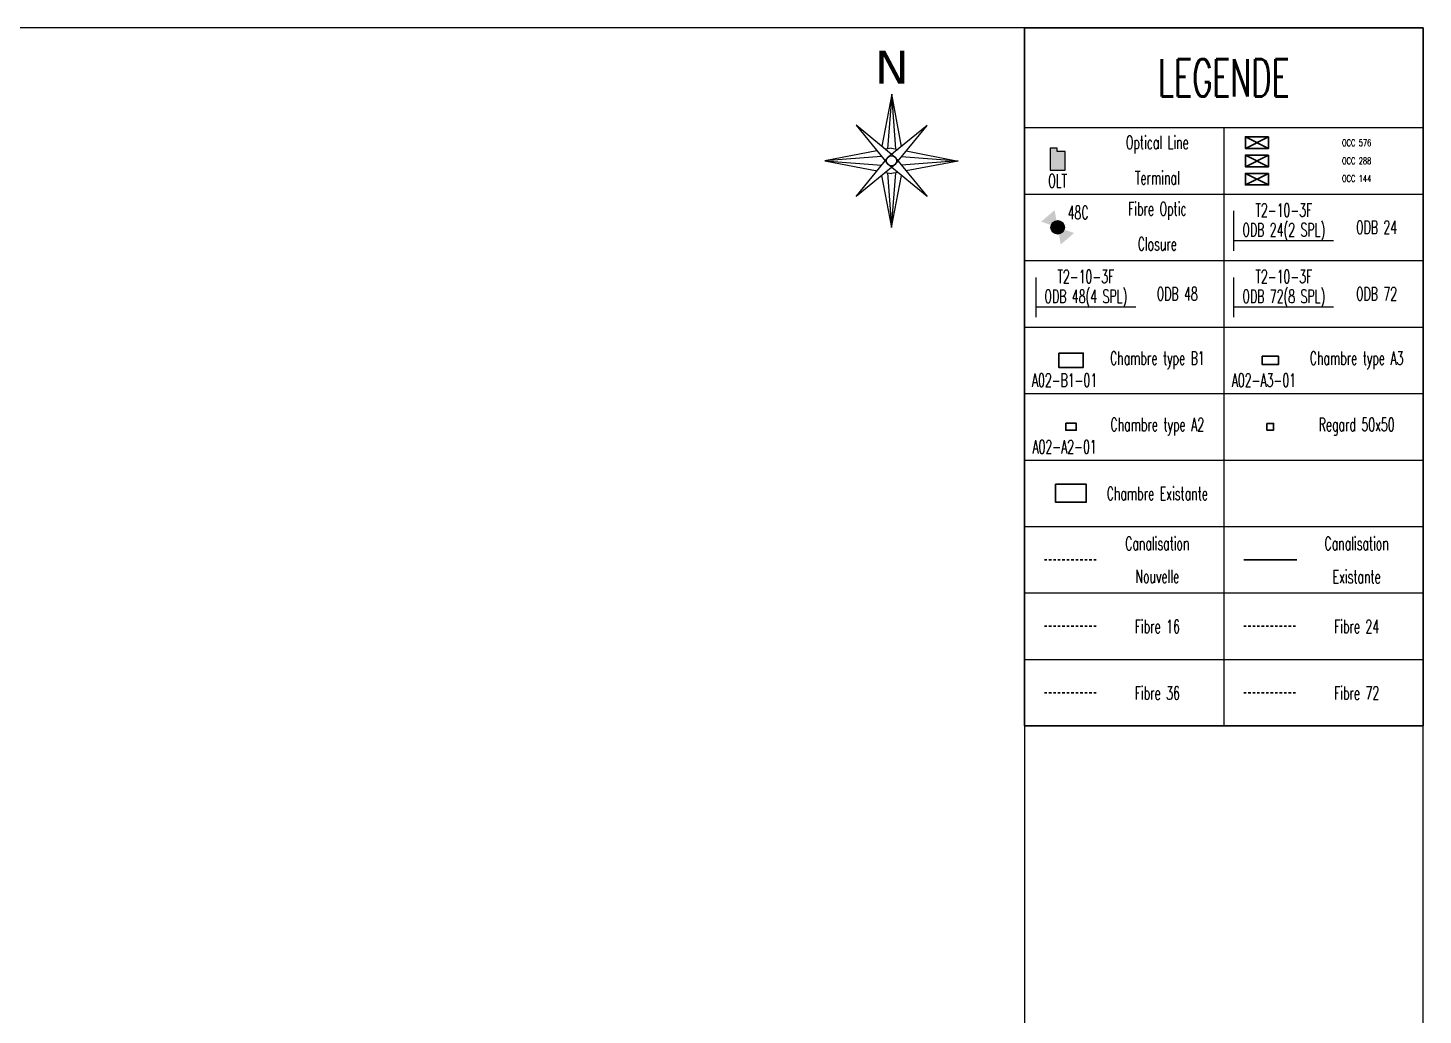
# Model space of a CAD drawing. Header units: millimetres. Extents: x -1989 to 1812, y -2461 to 746.
# Drawn here: x -1000 to -580, y 0 to 297 of the extents above; entities that cross this region are included whole.
import ezdxf
from ezdxf.enums import TextEntityAlignment as Align

# ---------------------------------------------------------------- set-up
doc = ezdxf.new("R2010")
doc.units = ezdxf.units.MM
doc.linetypes.add('JIS_02_0.7', pattern=[1.35, 0.75, -0.6])
doc.layers.get('0').update_dxf_attribs({"lineweight": 25, "true_color": 0xffffff})
for name, color, linetype, lineweight, true_color in [('0-ZTE-16 CABLE', 190, 'JIS_02_0.7', 30, 0x7f00ff), ('0-ZTE-24 CABLE', 5, 'JIS_02_0.7', 30, 0x0000ff), ('0-ZTE-36 CABLE', 18, 'JIS_02_0.7', 30, 0x4c0000), ('0-ZTE-72 CABLE', 1, 'JIS_02_0.7', 30, 0xff0000), ('0-ZTE-Duct existing', 1, 'Continuous', 30, 0xff0000), ('0-ZTE-Duct new', 3, 'JIS_02_0.7', 30, 0x00ff00), ('0-ZTE-HH new', 6, 'Continuous', 30, 0xff00ff), ('0-ZTE-MH existing', 1, 'Continuous', 30, 0xff0000), ('0-ZTE-MH new', 82, 'Continuous', 30, 0x33cc00)]:
    doc.layers.add(name, color=color, linetype=linetype, lineweight=lineweight, true_color=true_color)
for name, color, linetype, true_color in [('0-ZTE-Joint closure', 7, 'Continuous', 0xffffff), ('0-ZTE-joint Closure 48', 5, 'Continuous', 0x0000ff), ('0-ZTE-MH new A2', 7, 'Continuous', 0xffffff), ('0-ZTE-MH new A3', 7, 'Continuous', 0xffffff), ('0-ZTE-OCC', 7, 'Continuous', 0xffffff), ('0-ZTE-ODB', 5, 'Continuous', 0x0000ff), ('0-ZTE-ODB 24 2SPL', 5, 'Continuous', 0x0000ff), ('0-ZTE-ODB 48 4SPL', 5, 'Continuous', 0x0000ff), ('0-ZTE-ODB 72', 5, 'Continuous', 0x0000ff)]:
    doc.layers.add(name, color=color, linetype=linetype, true_color=true_color)
doc.styles.add('textstyle52', font='romans', dxfattribs={"width": 0.6})
doc.styles.add('textstyle53', font='romans', dxfattribs={"width": 0.6})
doc.styles.add('textstyle54', font='romans', dxfattribs={"width": 0.6})
doc.styles.add('textstyle55', font='romans', dxfattribs={"width": 0.6})
doc.styles.add('textstyle56', font='romans', dxfattribs={"width": 0.6})
doc.styles.add('textstyle57', font='romans', dxfattribs={"width": 0.6})
doc.styles.add('textstyle58', font='romans', dxfattribs={"width": 0.6})
doc.styles.add('textstyle59', font='romans', dxfattribs={"width": 0.6})
doc.styles.add('textstyle60', font='romans', dxfattribs={"width": 0.6})
doc.styles.add('textstyle61', font='romans', dxfattribs={"width": 0.6})
doc.styles.add('textstyle62', font='romans', dxfattribs={"width": 0.6})
doc.styles.add('textstyle63', font='romans', dxfattribs={"width": 0.6})
doc.styles.add('textstyle64', font='romans', dxfattribs={"width": 0.6})
doc.styles.add('textstyle65', font='romans', dxfattribs={"width": 0.6})
doc.styles.add('textstyle66', font='romans', dxfattribs={"width": 0.6})
doc.styles.add('textstyle67', font='romans', dxfattribs={"width": 0.6})
doc.styles.add('textstyle68', font='romans', dxfattribs={"width": 0.6})
doc.styles.add('textstyle69', font='romans', dxfattribs={"width": 0.6})
doc.styles.add('textstyle70', font='romans', dxfattribs={"width": 0.6})
doc.styles.add('textstyle71', font='romans', dxfattribs={"width": 0.6})
doc.styles.add('textstyle72', font='romans', dxfattribs={"width": 0.6})
doc.styles.add('textstyle73', font='romans', dxfattribs={"width": 0.6})
doc.styles.add('textstyle74', font='romans', dxfattribs={"width": 0.6})
doc.styles.add('textstyle75', font='romans', dxfattribs={"width": 0.6})
doc.styles.add('textstyle76', font='romans', dxfattribs={"width": 0.6})
doc.styles.add('textstyle77', font='romans', dxfattribs={"width": 0.6})
doc.styles.add('textstyle78', font='romans', dxfattribs={"width": 0.6})
doc.styles.add('textstyle79', font='romans', dxfattribs={"width": 0.6})
doc.styles.add('textstyle80', font='romans', dxfattribs={"width": 0.6})
doc.styles.add('textstyle81', font='romans', dxfattribs={"width": 0.6})
doc.styles.add('textstyle82', font='romans', dxfattribs={"width": 0.6})
doc.styles.add('textstyle83', font='romans', dxfattribs={"width": 0.6})
doc.styles.add('textstyle84', font='romans', dxfattribs={"width": 0.6})
doc.styles.add('textstyle85', font='romans', dxfattribs={"width": 0.6})
doc.styles.add('textstyle86', font='romans', dxfattribs={"width": 0.6})
doc.styles.add('textstyle97', font='')
doc.styles.get('textstyle97').set_extended_font_data('Verdana')

# ---------------------------------------------------------------- blocks, each defined once
blk = doc.blocks.new('OLT')
at = {"true_color": 0x0000ff}
blk.add_hatch(color=5, dxfattribs=at).paths.add_polyline_path([(-1.07, -1.53), (1.17, -1.53), (1.17, 1.25), (-0.02, 1.25), (-0.02, 1.79), (-1.07, 1.79)], flags=0)
at = {"color": 5, "true_color": 0x0000ff}
blk.add_lwpolyline([(-1.07, 1.79), (-1.07, -1.53), (1.17, -1.53), (1.17, 1.25), (-0.02, 1.25), (-0.02, 1.79)], close=True, dxfattribs=at)
blk = doc.blocks.new('JOINT CLOSURE')
at = {"lineweight": 25, "true_color": 0xff0000}
h = blk.add_hatch(color=1, dxfattribs=at)
h.paths.add_polyline_path([(0, 0), (-0.46, 2.58), (-2.48, 0.86)], flags=0)
h.paths.add_polyline_path([(2.48, -0.86), (0, 0), (0.46, -2.58)], flags=0)
h = blk.add_hatch(color=1, dxfattribs=at)
edge = h.paths.add_edge_path(flags=0)
edge.add_arc((0, 0), 1.01, 180, 360)
edge.add_arc((0, 0), 1.01, 0, 180)
at = {"color": 12, "lineweight": 25, "true_color": 0xcc0000}
blk.add_circle((0, 0), 1.01, dxfattribs=at)
blk = doc.blocks.new('main_block')
for p, q in [((-700.01, 297), (-700.01, -227)), ((-700.01, 267), (-580.01, 267)), ((-640.01, 267), (-640.01, 147)), ((-700.01, 247), (-580.01, 247)), ((-700.01, 227), (-580.01, 227)), ((-700.01, 207), (-580.01, 207)), ((-700.01, 187), (-580.01, 187)), ((-700.01, 167), (-580.01, 167)), ((-700.01, 147), (-580.01, 147)), ((-640.01, 147), (-640.01, 127)), ((-700.01, 127), (-580.01, 127)), ((-640.01, 127), (-640.01, 87)), ((-700.01, 107), (-580.01, 107)), ((-700.01, 87), (-580.01, 87)), ((-700.01, 87), (-580.01, 87))]:
    blk.add_line(p, q)
for points in [[(-1420.01, -297), (-580.01, -297), (-580.01, 297), (-1420.01, 297)], [(-580.01, 87), (-700.01, 87), (-700.01, 297), (-580.01, 297)]]:
    blk.add_lwpolyline(points, close=True)
at = {"flags": 128}
for points in [[(-737, 261.37), (-739.97, 277.07), (-742.99, 261.4)], [(-738.75, 260.59), (-739.97, 277.07), (-741.25, 260.6)], [(-738.89, 258.04), (-750.69, 267.71), (-741.04, 255.89)], [(-738.94, 255.92), (-729.26, 267.64), (-741.08, 258.07)], [(-740, 260.83), (-741.87, 260.48)], [(-740, 260.83), (-738.12, 260.47)], [(-744.4, 260), (-760.08, 257.03), (-744.39, 254.01)], [(-743.01, 258.3), (-760.08, 257.03), (-743.01, 255.71)], [(-738.94, 255.92), (-750.68, 246.29), (-741.08, 258.07)], [(-738.89, 258.04), (-729.34, 246.28), (-741.04, 255.89)], [(-736.98, 258.29), (-719.93, 256.97), (-737, 255.7)], [(-735.58, 259.98), (-719.93, 256.96), (-735.61, 254)], [(-743, 252.58), (-740.04, 236.91), (-737.02, 252.59)], [(-741.86, 253.52), (-740.01, 253.17)], [(-741.26, 253.41), (-740.04, 236.91), (-738.76, 253.4)], [(-738.15, 253.52), (-740.01, 253.17)]]:
    blk.add_lwpolyline(points, dxfattribs=at)
blk.add_circle((-740.01, 257), 1.52)
at = {"layer": '0-ZTE-16 CABLE'}
blk.add_line((-694.01, 117), (-678.01, 117), dxfattribs=at)
at = {"layer": '0-ZTE-24 CABLE'}
blk.add_line((-634.01, 117), (-618.01, 117), dxfattribs=at)
at = {"layer": '0-ZTE-36 CABLE'}
blk.add_line((-694.01, 97), (-678.01, 97), dxfattribs=at)
at = {"layer": '0-ZTE-72 CABLE'}
blk.add_line((-634.01, 97), (-618.01, 97), dxfattribs=at)
at = {"layer": '0-ZTE-Duct existing'}
blk.add_line((-634.01, 137), (-618.01, 137), dxfattribs=at)
at = {"layer": '0-ZTE-Duct new'}
blk.add_line((-694.01, 137), (-678.01, 137), dxfattribs=at)
at = {"layer": '0-ZTE-HH new'}
blk.add_lwpolyline([(-627.01, 178), (-625.01, 178), (-625.01, 176), (-627.01, 176)], close=True, dxfattribs=at)
at = {"layer": '0-ZTE-MH existing', "ltscale": 3}
blk.add_lwpolyline([(-690.62, 159.7), (-681.39, 159.7), (-681.39, 154.3), (-690.62, 154.3)], close=True, dxfattribs=at)
at = {"layer": '0-ZTE-MH new'}
for points in [[(-689.7, 199.16), (-682.32, 199.16), (-682.32, 194.84), (-689.7, 194.84)], [(-628.44, 198.29), (-623.57, 198.29), (-623.57, 195.71), (-628.44, 195.71)]]:
    blk.add_lwpolyline(points, close=True, dxfattribs=at)
blk.add_lwpolyline([(-687.57, 178.06), (-684.44, 178.06), (-684.44, 175.94), (-687.57, 175.94), (-687.57, 178.06)], dxfattribs=at)
at = {"layer": '0-ZTE-OCC', "color": 1, "lineweight": 30, "true_color": 0xff0000}
for p, q in [((-633.51, 264.25), (-626.51, 260.75)), ((-633.51, 260.75), (-626.51, 264.25))]:
    blk.add_line(p, q, dxfattribs=at)
at = {"layer": '0-ZTE-OCC', "color": 3, "lineweight": 30, "true_color": 0x00ff00}
for p, q in [((-633.51, 258.75), (-626.51, 255.25)), ((-633.51, 255.25), (-626.51, 258.75))]:
    blk.add_line(p, q, dxfattribs=at)
at = {"layer": '0-ZTE-OCC', "color": 6, "lineweight": 30, "true_color": 0xff00ff}
for p, q in [((-633.51, 253.25), (-626.51, 249.75)), ((-633.51, 249.75), (-626.51, 253.25))]:
    blk.add_line(p, q, dxfattribs=at)
at = {"layer": '0-ZTE-OCC', "color": 1, "lineweight": 30, "true_color": 0xff0000}
blk.add_lwpolyline([(-626.51, 264.25), (-633.51, 264.25), (-633.51, 260.75), (-626.51, 260.75)], close=True, dxfattribs=at)
at = {"layer": '0-ZTE-OCC', "color": 3, "lineweight": 30, "true_color": 0x00ff00}
blk.add_lwpolyline([(-626.51, 258.75), (-633.51, 258.75), (-633.51, 255.25), (-626.51, 255.25)], close=True, dxfattribs=at)
at = {"layer": '0-ZTE-OCC', "color": 6, "lineweight": 30, "true_color": 0xff00ff}
blk.add_lwpolyline([(-626.51, 253.25), (-633.51, 253.25), (-633.51, 249.75), (-626.51, 249.75)], close=True, dxfattribs=at)
at = {"layer": '0-ZTE-ODB'}
for p, q in [((-636.93, 229.96), (-636.93, 241.96)), ((-606.93, 232.96), (-636.93, 232.96)), ((-696.53, 209.96), (-696.53, 221.96)), ((-636.93, 209.96), (-636.93, 221.96)), ((-666.53, 212.96), (-696.53, 212.96)), ((-606.93, 212.96), (-636.93, 212.96))]:
    blk.add_line(p, q, dxfattribs=at)
at = {"xscale": 2, "yscale": 2, "zscale": 2}
blk.add_blockref('OLT', (-690.11, 257.28), dxfattribs=at)
at = {"layer": '0-ZTE-Joint closure', "xscale": 2, "yscale": 2, "zscale": 2}
blk.add_blockref('JOINT CLOSURE', (-690.01, 237), dxfattribs=at)
at = {"style": 'textstyle97'}
blk.add_text('N', height=10, rotation=359.9985, dxfattribs=at).set_placement((-739.96, 285.19), align=Align.MIDDLE)
at = {"width": 0.6}
for s, height, style, p in [('LEGENDE', 11.18, 'textstyle52', (-640.01, 282)), ('Optical Line', 4, 'textstyle57', (-660.01, 262)), ('OLT', 4, 'textstyle73', (-690.01, 251, 0)), ('Terminal', 4, 'textstyle58', (-660.01, 252)), ('Fibre Optic', 4, 'textstyle59', (-660.01, 242)), ('ODB 24', 4, 'textstyle75', (-594.01, 237)), ('Closure', 4, 'textstyle60', (-660.01, 232)), ('ODB 48', 4, 'textstyle74', (-654.01, 217)), ('ODB 72', 4, 'textstyle76', (-594.01, 217)), ('Chambre type B1', 4, 'textstyle61', (-660.01, 197)), ('Chambre type A3', 4, 'textstyle69', (-600.01, 197)), ('Chambre type A2', 4, 'textstyle62', (-660.01, 177)), ('Regard 50x50', 4, 'textstyle70', (-600.01, 177)), ('Chambre Existante', 4, 'textstyle63', (-660.01, 157)), ('Canalisation', 4, 'textstyle72', (-660.01, 142)), ('Canalisation', 4, 'textstyle64', (-600.01, 142)), ('Nouvelle', 4, 'textstyle71', (-660.01, 132)), ('Existante', 4, 'textstyle65', (-600.01, 132)), ('Fibre 16', 4, 'textstyle85', (-660.01, 117)), ('Fibre 24', 4, 'textstyle83', (-600.01, 117)), ('Fibre 36', 4, 'textstyle86', (-660.01, 97)), ('Fibre 72', 4, 'textstyle84', (-600.01, 97))]:
    blk.add_text(s, height=height, dxfattribs=dict(at, style=style)).set_placement(p, align=Align.MIDDLE)
at = {"layer": '0-ZTE-joint Closure 48', "style": 'textstyle53', "width": 0.6}
blk.add_text('48C', height=4, dxfattribs=at).set_placement((-683.87, 241.43, 0), align=Align.MIDDLE)
at = {"layer": '0-ZTE-MH new', "color": 0, "lineweight": -2, "style": 'textstyle54', "width": 0.6}
blk.add_text('A02-B1-01', height=4, dxfattribs=at).set_placement((-687.94, 191, 0), align=Align.MIDDLE)
at = {"layer": '0-ZTE-MH new A2', "color": 0, "lineweight": -2, "style": 'textstyle55', "width": 0.6}
blk.add_text('A02-A2-01', height=4, dxfattribs=at).set_placement((-687.94, 171, 0), align=Align.MIDDLE)
at = {"layer": '0-ZTE-MH new A3', "color": 0, "lineweight": -2, "style": 'textstyle56', "width": 0.6}
blk.add_text('A02-A3-01', height=4, dxfattribs=at).set_placement((-627.94, 191, 0), align=Align.MIDDLE)
at = {"layer": '0-ZTE-OCC', "color": 1, "true_color": 0xff0000, "style": 'textstyle66', "width": 0.6}
blk.add_text('OCC 576', height=2, dxfattribs=at).set_placement((-600.01, 262.44), align=Align.MIDDLE)
at = {"layer": '0-ZTE-OCC', "color": 3, "true_color": 0x00ff00, "style": 'textstyle67', "width": 0.6}
blk.add_text('OCC 288', height=2, dxfattribs=at).set_placement((-600.01, 257), align=Align.MIDDLE)
at = {"layer": '0-ZTE-OCC', "color": 6, "true_color": 0xff00ff, "style": 'textstyle68', "width": 0.6}
blk.add_text('OCC 144', height=2, dxfattribs=at).set_placement((-600.01, 251.67), align=Align.MIDDLE)
at = {"layer": '0-ZTE-ODB', "width": 0.6}
for style, p in [('textstyle81', (-621.93, 242.18)), ('textstyle77', (-681.53, 222.18)), ('textstyle79', (-621.93, 222.18))]:
    blk.add_text('T2-10-3F', height=4, dxfattribs=dict(at, style=style)).set_placement(p, align=Align.MIDDLE)
at = {"layer": '0-ZTE-ODB 24 2SPL', "style": 'textstyle82', "width": 0.6}
blk.add_text('ODB 24(2 SPL)', height=4, dxfattribs=at).set_placement((-621.93, 235.96), align=Align.MIDDLE)
at = {"layer": '0-ZTE-ODB 48 4SPL', "style": 'textstyle78', "width": 0.6}
blk.add_text('ODB 48(4 SPL)', height=4, dxfattribs=at).set_placement((-681.53, 215.96), align=Align.MIDDLE)
at = {"layer": '0-ZTE-ODB 72', "style": 'textstyle80', "width": 0.6}
blk.add_text('ODB 72(8 SPL)', height=4, dxfattribs=at).set_placement((-621.93, 215.96), align=Align.MIDDLE)
blk = doc.blocks.new('big_block')
blk.add_blockref('main_block', (0, 0))

msp = doc.modelspace()

# ---------------------------------------------------------------- block references
msp.add_blockref('big_block', (0, 0))

doc.saveas('drawing.dxf')
